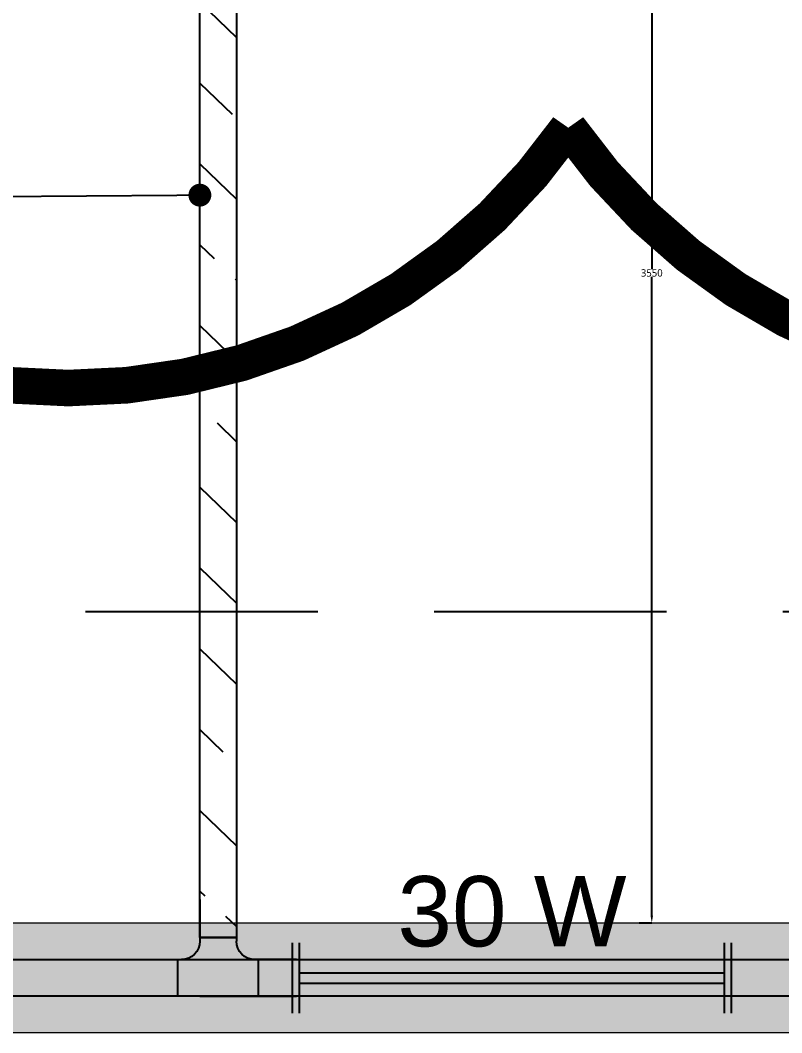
# Model space of a CAD drawing. Header units: millimetres. Extents: x -379292 to 1221486, y 92049 to 447512.
# Drawn here: x -176746 to -174665, y 268469 to 271234 of the extents above; entities that cross this region are included whole.
import ezdxf
from ezdxf import colors
from ezdxf.entities.mleader import LeaderData, LeaderLine
from ezdxf.enums import TextEntityAlignment as Align
from ezdxf.math import Vec2, Vec3

# ---------------------------------------------------------------- set-up
doc = ezdxf.new("R2010")
doc.units = ezdxf.units.MM
doc.linetypes.add('HIDDEN', pattern=[9.525, 6.35, -3.175])
for name, color, linetype in [('05_SYMBOL', 2, 'Continuous'), ('08_LAMP', 4, 'Continuous'), ('E-DIM', 7, 'Continuous'), ('E_CT_ZA', 6, 'Continuous'), ('EYazı', 7, 'Continuous')]:
    doc.layers.add(name, color=color, linetype=linetype)
doc.layers.add('E_CT_KA', color=4, linetype='Continuous', lineweight=9)
doc.styles.get("Standard").update_dxf_attribs({"font": 'segoeuil.ttf'})
doc.styles.add('YAZI-2', font='arial.ttf', dxfattribs={"height": 2})
doc.dimstyles.new('ntr', dxfattribs={"dimtxt": 20, "dimasz": 20, "dimexe": 0.18, "dimexo": 0.0625, "dimgap": 0.09, "dimtad": 0, "dimtih": 1, "dimtoh": 1, "dimdec": 0, "dimzin": 0, "dimdsep": 46, "dimtxsty": 'Standard', "dimcen": 0.09, "dimadec": 0, "dimazin": 0, "dimtfac": 1, "dimtdec": 0, "dimtix": 1, "dimtofl": 0, "dimtmove": 0, "dimatfit": 0, "dimfxl": 1, "dimtolj": 1, "dimtzin": 0, "dimarcsym": 0})

# ---------------------------------------------------------------- blocks, each defined once
blk = doc.blocks.new('OtoParkBodrumKatMimari')
at = {"layer": '05_SYMBOL', "color": 252, "linetype": 'HIDDEN', "ltscale": 100}
blk.add_lwpolyline([(17400, 168800), (130500, 168800)], dxfattribs=at)
blk = doc.blocks.new('*U655')
h = blk.add_hatch()
h.set_pattern_fill('ANSI33', color=0, scale=50, angle=1, style=0)
h.paths.add_polyline_path([(-115024.3, 100), (-249.3, 100), (-249.3, 0), (-115024.3, 0)])
at = {"color": 0}
blk.add_lwpolyline([(-115024.3, 100), (-249.3, 100), (-249.3, 0), (-115024.3, 0)], close=True, dxfattribs=at)
at = {"ltscale": 25, "flags": 1}
for tag, p in [('YUKSEKLIK', (-228.6, -148.7)), ('KALINLIK', (-228.6, -213.3))]:
    blk.add_attdef(tag, p, '', height=50, dxfattribs=at)
blk = doc.blocks.new('*U722')
h = blk.add_hatch()
h.set_pattern_fill('ANSI33', color=0, scale=50, angle=1, style=0)
h.paths.add_polyline_path([(-115264.3, 300), (-889.1, 300), (-889.1, 0), (-115264.3, 0)])
at = {"color": 0}
blk.add_lwpolyline([(-115264.3, 300), (-889.1, 300), (-889.1, 0), (-115264.3, 0)], close=True, dxfattribs=at)
at = {"ltscale": 25, "flags": 1}
for tag, p in [('YUKSEKLIK', (-228.6, -148.7)), ('KALINLIK', (-228.6, -213.3))]:
    blk.add_attdef(tag, p, '', height=50, dxfattribs=at)
blk = doc.blocks.new('*U873')
h = blk.add_hatch()
h.set_pattern_fill('ANSI33', color=0, scale=50, angle=1, style=0)
h.paths.add_polyline_path([(-3887.7, 100), (302.3, 100), (302.3, 0), (-3887.7, 0)])
at = {"color": 0}
blk.add_lwpolyline([(-3887.7, 100), (302.3, 100), (302.3, 0), (-3887.7, 0)], close=True, dxfattribs=at)
at = {"ltscale": 25, "flags": 1}
for tag, p in [('YUKSEKLIK', (-228.6, -148.7)), ('KALINLIK', (-228.6, -213.3))]:
    blk.add_attdef(tag, p, '', height=50, dxfattribs=at)
blk = doc.blocks.new('*U377')
at = {"color": 0}
for p, q in [((264, 264), (-164, 264)), ((-60, 264), (-60, 164)), ((0, 264), (264, 264)), ((160, 264), (160, 164)), ((-164, 164), (-50, 164)), ((264, 164), (150, 164)), ((0, 0), (0, 114)), ((100, 0), (100, 114)), ((0, 104), (100, 104))]:
    blk.add_line(p, q, dxfattribs=at)
for centre, start, end in [((-50, 114), 0, 90), ((150, 114), 90, 180)]:
    blk.add_arc(centre, 50, start, end, dxfattribs=at)
blk = doc.blocks.new('*D520')
at = {"layer": 'Defpoints', "color": 0, "transparency": 16777216}
for p in [(-175054.8, 272318.8), (-175054.8, 268768.8), (-175020, 268768.8)]:
    blk.add_point(p, dxfattribs=at)
at = {"layer": 'E-DIM', "color": 0, "lineweight": -2, "ltscale": 25, "transparency": 16777216}
for p, q in [((-175054.8, 272318.8), (-175019.8, 272318.8)), ((-175020, 272298.8), (-175020, 270554.2)), ((-175020, 268788.8), (-175020, 270533.3)), ((-175054.8, 268768.8), (-175019.8, 268768.8))]:
    blk.add_line(p, q, dxfattribs=at)
at = {"layer": 'E-DIM', "color": 0, "transparency": 16777216}
for points in [[(-175016.6, 272298.8), (-175023.3, 272298.8), (-175020, 272318.8)], [(-175023.3, 268788.8), (-175016.6, 268788.8), (-175020, 268768.8)]]:
    blk.add_solid(points, dxfattribs=at)
at = {"layer": 'E-DIM', "color": 0, "transparency": 16777216, "insert": (-175020, 270543.8), "char_height": 20, "attachment_point": 5}
blk.add_mtext('\\A1;3550', dxfattribs=at)
blk = doc.blocks.new('_DOT')
at = {"color": 0, "linetype": 'ByBlock'}
blk.add_line((-0.5, 0), (-1, 0), dxfattribs=at)
at = {"color": 0, "linetype": 'ByBlock', "const_width": 0.5}
blk.add_lwpolyline([(-0.25, 0, 1), (0.25, 0, 1)], format="xyb", close=True, dxfattribs=at)
blk = doc.blocks.new('40 W SIVA ÜSTÜ ETANJ LED 50--')
at = {"layer": '08_LAMP'}
for p, q in [((-625, -100), (-625, 100)), ((-605, -100), (-605, 100)), ((605, -100), (605, 100)), ((625, -100), (625, 100)), ((-605, 15), (605, 15)), ((-605, -15), (605, -15))]:
    blk.add_line(p, q, dxfattribs=at)
at = {"layer": '08_LAMP', "color": 2, "style": 'YAZI-2'}
blk.add_text('30 W', height=200, dxfattribs=at).set_placement((0, 90), align=Align.CENTER)

msp = doc.modelspace()

# ---------------------------------------------------------------- block references
at = {"color": 8}
msp.add_blockref('OtoParkBodrumKatMimari', (-246354.8, 100818.8), dxfattribs=at)

# ---------------------------------------------------------------- next in the draw order: linework, layer by layer
at = {"color": 30, "const_width": 100}
msp.add_lwpolyline([(-172516.4, 270940.5, -0.520567), (-175248.3, 270940.5, -0.520567), (-177980.2, 270940.5, -0.520567), (-180712.1, 270940.5, -0.520567), (-183444, 270940.5, -0.520567), (-186175.8, 270940.5, -0.520567), (-188907.7, 270940.5, -0.520567), (-191639.6, 270940.5, -0.520567), (-194371.5, 270940.5, -0.520567), (-197103.4, 270940.5, -0.520567), (-199835.3, 270940.5, -0.520567), (-202567.2, 270940.5, -0.520567), (-205299.1, 270940.5, -0.520567), (-208031, 270940.5, -0.520567), (-210762.9, 270940.5, -0.520567), (-213494.8, 270940.5, -0.520567), (-216226.7, 270940.5, -0.520567), (-218958.6, 270940.5, -0.520567), (-221690.4, 270940.5, -0.520567), (-224422.3, 270940.5, -0.520567), (-227154.2, 270940.5, -0.520567)], format="xyb", dxfattribs=at)

# ---------------------------------------------------------------- next in the draw order: block references
at = {"layer": '08_LAMP', "xscale": 0.96, "yscale": 0.96, "zscale": 0.96}
msp.add_blockref('40 W SIVA ÜSTÜ ETANJ LED 50--', (-175402.1, 268618.2), dxfattribs=at)
at = {"layer": 'E_CT_KA', "rotation": 180}
msp.add_blockref('*U722', (-230494.1, 268768.8), dxfattribs=at)
at = {"layer": 'E_CT_ZA', "color": 112}
for name, p, rotation in [('*U873', (-176254.8, 269031.1), 270), ('*U655', (-230054.1, 268668.8), 180)]:
    msp.add_blockref(name, p, dxfattribs=dict(at, rotation=rotation))
at = {"layer": 'E_CT_ZA', "color": 2, "xscale": -1, "rotation": 180}
msp.add_blockref('*U377', (-176254.8, 268832.8), dxfattribs=at)

# ---------------------------------------------------------------- next in the draw order: dimensions: what is measured, and where the dimension line sits
at = {"layer": 'E-DIM', "ltscale": 25}
dim = msp.add_linear_dim(base=(-175020, 268768.8), p1=(-175054.8, 272318.8), p2=(-175054.8, 268768.8), angle=90, dimstyle='ntr', dxfattribs=at)
dim.commit()
dim.dimension.update_dxf_attribs({"geometry": '*D520', "text_midpoint": (-175020, 270543.8)})

# ---------------------------------------------------------------- next in the draw order: leaders
at = {"layer": 'EYazı', "color": 7}
ml = msp.add_multileader_mtext('Standard', dxfattribs=at)
ml.set_content('ZA-100x60x1,5mm', color=7)
ml.set_leader_properties(color=1)
ml.set_arrow_properties(name='DOT')
ml.build(insert=Vec2(0, 0))
ml.multileader.update_dxf_attribs({"text_left_attachment_type": 6, "text_right_attachment_type": 6, "dogleg_length": 50, "arrow_head_size": 62.5})
ctx = ml.context
ctx.base_point, ctx.char_height, ctx.arrow_head_size, ctx.landing_gap_size, ctx.plane_origin = Vec3(-179899.1, 270749.5), 250, 62.5, 25, Vec3(-177706.9, 270705.8)
ctx.left_attachment, ctx.right_attachment = 6, 6
notes = []
notes.append((ctx, [(0, (1, 1, 0), (-177112.1, 270749.5), (-1, 0), 62.5, [(0, [(-176254.8, 270756.2)], 0, [])])]))
ctx.mtext.insert, ctx.mtext.width, ctx.mtext.defined_height, ctx.mtext.line_spacing_style, ctx.mtext.flow_direction = Vec3(-179874.1, 271056.2), 2000, 439.9, 2, 5
for ctx, leaders in notes:
    for number, flags, end, landing, length, lines in leaders:
        leader = LeaderData()
        leader.index, (leader.has_last_leader_line, leader.has_dogleg_vector, leader.attachment_direction) = number, flags
        leader.last_leader_point, leader.dogleg_vector, leader.dogleg_length = Vec3(end), Vec3(landing), length
        for number, points, colour, breaks in lines:
            line = LeaderLine()
            line.index, line.vertices, line.color, line.breaks = number, Vec3.list(points), colors.encode_raw_color(colour), breaks
            leader.lines.append(line)
        ctx.leaders.append(leader)

doc.saveas('drawing.dxf')
